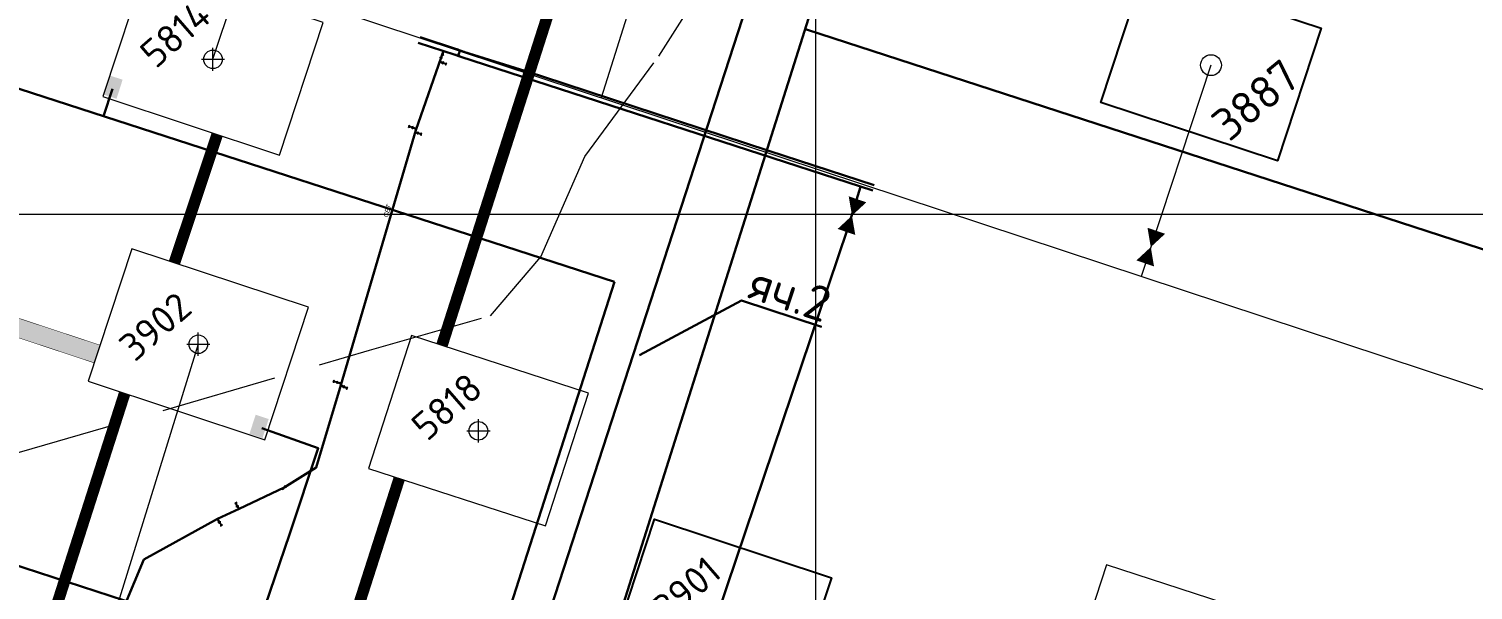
# Model space of a CAD drawing. Header units: millimetres. Extents: x 519 to 9564855, y -810 to 5021775.
# Drawn here: x 9530662 to 9531283, y 5001838 to 5002080 of the extents above; entities that cross this region are included whole.
import ezdxf
from ezdxf.enums import TextEntityAlignment as Align

# ---------------------------------------------------------------- set-up
doc = ezdxf.new("R2010")
doc.units = ezdxf.units.MM
doc.header["$LTSCALE"] = 2
doc.header["$MEASUREMENT"] = 0
doc.header["$PDMODE"] = 2
doc.header["$PDSIZE"] = 5
doc.linetypes.add('92051501$0$GROUND2', pattern=[35, 25, -10])
for name, color, linetype in [('164 скв. на 2011 год (измененные)', 121, 'Continuous'), ('Existing roads', 41, 'Continuous'), ('Future Roads', 44, 'Continuous'), ('GRID_PULKOVO', 7, 'Continuous'), ('OilColl&Flowlines', 3, 'Continuous'), ('ROAD_FIELD', 255, '92051501$0$GROUND2'), ('Stage 9.Frame&Text', 7, 'Continuous'), ('Stage VII wells', 9, 'Continuous'), ('неф.кол.', 6, 'Continuous')]:
    doc.layers.add(name, color=color, linetype=linetype)
for name, color, linetype, lineweight in [('Нефтепровод', 94, 'g5_122_n', 30), ('Нефтепровод Fiberclass', 14, 'g5_122_n', 30), ('Скважины на 2022 год', 60, 'Continuous', 13), ('ТХ_Проект. НГ', 244, 'g_122_n', 50), ('Электро', 1, 'Continuous', 30), ('Электроснаб', 1, 'Continuous', 18), ('Электроснабжене', 1, 'Continuous', 18)]:
    doc.layers.add(name, color=color, linetype=linetype, lineweight=lineweight)
doc.styles.add('Elect', font='isocpeur.ttf')
doc.styles.add('GeoApp', font='', dxfattribs={"height": 1})
doc.styles.add('Line_GUGK', font='')
doc.styles.get("Standard").update_dxf_attribs({"font": 'isocpeur.ttf', "width": 0.5})
doc.styles.get('GeoApp').set_extended_font_data('D431', italic=True)
doc.styles.get('Line_GUGK').set_extended_font_data('Bm431', italic=True)
doc.linetypes.add('g5_122_n', pattern='A,1,-1,1.5,-0.3,["Н",GeoApp,S=1,R=0,X=0,Y=-0.5],-1.5,1.5,-1,4,-1,4,-1,3', length=20.8)
doc.linetypes.add('g_122_n', pattern='A,2,-2,3,-0.6,["Н",Line_GUGK,S=2,R=0,X=0,Y=-1],-3,3,-2,8,-2,8,-2,6', length=41.6)

# ---------------------------------------------------------------- blocks, each defined once
blk = doc.blocks.new('92051501$0$WELLPAD')
at = {"flags": 128}
blk.add_lwpolyline([(40, -30), (-40, -30), (-40, 30), (40, 30)], close=True, dxfattribs=at)
blk = doc.blocks.new('Z')
at = {"lineweight": 9}
h = blk.add_hatch(dxfattribs=at)
h.set_pattern_fill('ANSI31', color=256, scale=0.05, style=0)
h.set_pattern_definition([(45, (13.5061613, 46.7154025), (-0.0044194174, 0.0044194174), [])])
h.paths.add_polyline_path([(-0.34, -0.18), (-0.34, 0.18), (-0.01, 0)])
h.paths.add_polyline_path([(0.01, 0), (0.34, -0.18), (0.34, 0.18)])
at = {"color": 7, "lineweight": 13, "flags": 128}
blk.add_lwpolyline([(-0.35, -0.19), (-0.35, 0.19), (0.35, -0.19), (0.35, 0.19), (-0.35, -0.19)], dxfattribs=at)

msp = doc.modelspace()

# ---------------------------------------------------------------- hatches: boundary and pattern name
at = {"linetype": 'ByBlock', "lineweight": 0, "ltscale": 80}
h = msp.add_hatch(color=41, dxfattribs=at)
h.set_gradient(color1=(255, 223, 127), color2=(255, 223, 127), tint=1)
h.paths.add_polyline_path([(9530689.91347, 5001936.03043), (9530594.13744, 5001967.72098), (9530596.6505, 5001975.31602), (9530692.42653, 5001943.62546)])
at = {"layer": 'Электро', "ltscale": 7.5}
for points in [[(9530702.16072, 5002057.75074), (9530696.5286, 5002059.5465), (9530693.91062, 5002051.33565), (9530699.54274, 5002049.53989)], [(9530764.96866, 5001911.87366), (9530759.34629, 5001913.69972), (9530756.68415, 5001905.50308), (9530762.30652, 5001903.67702)]]:
    msp.add_hatch(color=256, dxfattribs=at).paths.add_polyline_path(points)
at = {"layer": 'Электроснаб', "linetype": 'ByBlock', "lineweight": 0, "ltscale": 7.5}
for points in [[(9530702.16072, 5002057.75074), (9530696.5286, 5002059.5465), (9530693.91062, 5002051.33565), (9530699.54274, 5002049.53989)], [(9530764.96866, 5001911.87366), (9530759.34629, 5001913.69972), (9530756.68415, 5001905.50308), (9530762.30652, 5001903.67702)]]:
    msp.add_hatch(color=1, dxfattribs=at).paths.add_polyline_path(points)
at = {"layer": 'Электроснабжене', "linetype": 'ByBlock', "lineweight": 0, "ltscale": 7.5}
for points in [[(9530702.16072, 5002057.75074), (9530696.5286, 5002059.5465), (9530693.91062, 5002051.33565), (9530699.54274, 5002049.53989)], [(9530764.96866, 5001911.87366), (9530759.34629, 5001913.69972), (9530756.68415, 5001905.50308), (9530762.30652, 5001903.67702)]]:
    msp.add_hatch(color=1, dxfattribs=at).paths.add_polyline_path(points)

# ---------------------------------------------------------------- linework, layer by layer
at = {"color": 41, "linetype": 'ByBlock', "lineweight": 0, "ltscale": 80, "const_width": 0.2}
msp.add_lwpolyline([(9530689.91347, 5001936.03043), (9530594.13744, 5001967.72098), (9530596.6505, 5001975.31602), (9530692.42653, 5001943.62546), (9530689.91347, 5001936.03043)], dxfattribs=at)
at = {"layer": '164 скв. на 2011 год (измененные)', "color": 0, "linetype": 'ByBlock', "lineweight": 0, "elevation": 0.00005}
msp.add_lwpolyline([(9530693.59218, 5002050.4859), (9530769.5727, 5002025.34532), (9530788.42814, 5002082.33072), (9530712.44761, 5002107.4713)], close=True, dxfattribs=at)
at = {"layer": '164 скв. на 2011 год (измененные)', "color": 0, "linetype": 'ByBlock', "lineweight": 0}
msp.add_circle((9530741, 5002066.5), 4, dxfattribs=at)
msp.add_point((9530741, 5002066.5), dxfattribs=at)
at = {"layer": 'Existing roads', "linetype": 'ByBlock', "lineweight": 0}
msp.add_line((9530702.94718, 5001922.66266), (9530667.39565, 5001811.69684, 0.00002), dxfattribs=at)
at = {"layer": 'Existing roads', "lineweight": 0, "const_width": 5}
for points in [[(9530901.48683, 5002137.2613), (9530839.3992, 5001943.46921)], [(9530703.01427, 5001922.87208), (9530667.39565, 5001811.69684)], [(9530821.09267, 5001886.32962), (9530785.06174, 5001773.86747)]]:
    msp.add_lwpolyline(points, dxfattribs=at)
at = {"layer": 'Future Roads', "color": 41, "linetype": 'ByBlock', "lineweight": 0, "const_width": 5, "elevation": -0.00005}
msp.add_lwpolyline([(9530724.41281, 5001979.01601), (9530742.90004, 5002034.37156)], dxfattribs=at)
at = {"layer": 'GRID_PULKOVO', "lineweight": 0}
for p, q in [((9531000, 5010000), (9531000, 4992000)), ((9519000, 5002000), (9533000, 5002000))]:
    msp.add_line(p, q, dxfattribs=at)
at = {"layer": 'OilColl&Flowlines', "color": 3, "linetype": 'ByBlock', "lineweight": 0}
for p, q in [((9528113.79608, 5002974.50562), (9533711.21889, 5001122.41542)), ((9530941.3, 5002155.7), (9530907.88454, 5002049.99017)), ((9531170, 5002064), (9531139.95585, 5001973.19978))]:
    msp.add_line(p, q, dxfattribs=at)
at = {"layer": 'OilColl&Flowlines', "linetype": 'ByBlock', "lineweight": 0, "ltscale": 200}
msp.add_line((9530741, 5002066.5), (9530752.54435, 5002101.38955), dxfattribs=at)
at = {"layer": 'OilColl&Flowlines', "linetype": 'ByBlock', "lineweight": 0}
msp.add_line((9530734.7, 5001944), (9530614.61287, 5001556.85108), dxfattribs=at)
msp.add_lwpolyline([(9531018.06372, 5002006.32137, 8, 0, 0), (9531015.68322, 5001999.30953, 0, 8, 0), (9531013.30087, 5001992.29227, 8, 8, 0)], format="xyseb", dxfattribs=at)
at = {"layer": 'OilColl&Flowlines', "color": 3, "linetype": 'ByBlock', "lineweight": 0}
msp.add_lwpolyline([(9531146.49861, 5001992.79089, 8, 0, 0), (9531144.1181, 5001985.77905, 0, 8, 0), (9531141.73576, 5001978.76179, 8, 8, 0)], format="xyseb", dxfattribs=at)
at = {"layer": 'ROAD_FIELD', "lineweight": 0}
msp.add_lwpolyline([(9529205.11065, 5001643.66581), (9529255.237, 5001655.855), (9529436.737, 5001676.855), (9529609.037, 5001694.955), (9529825.38917, 5001719.11996), (9530007.237, 5001741.355), (9530291.01134, 5001773.34488), (9530345.27091, 5001789.73844), (9530585.11317, 5001876.43872), (9530808.337, 5001941.455), (9530860.30347, 5001956.28178), (9530881.86219, 5001981.62882), (9530900.88456, 5002024.71872), (9530932.58851, 5002067.80862), (9531014.037, 5002196.255), (9531046.837, 5002236.155), (9531103.737, 5002308.855), (9531140.20046, 5002354.6), (9531177.637, 5002377.855), (9531230.937, 5002393.955), (9531283.037, 5002416.255), (9531332.437, 5002438.755), (9531367.05559, 5002451.39784), (9531407.19933, 5002472.76627)], dxfattribs=at)
at = {"layer": 'Stage 9.Frame&Text', "color": 7, "lineweight": 0, "elevation": 0.00005}
msp.add_lwpolyline([(9531122.59217, 5002047.98591), (9531198.5727, 5002022.84533), (9531217.42813, 5002079.83072), (9531141.44761, 5002104.9713)], close=True, dxfattribs=at)
at = {"layer": 'Stage 9.Frame&Text', "color": 7, "linetype": 'ByBlock', "lineweight": 0}
msp.add_circle((9531170, 5002064), 4.48341, dxfattribs=at)
at = {"layer": 'Stage VII wells', "color": 0, "linetype": 'ByBlock', "lineweight": 0}
msp.add_lwpolyline([(9530687.28202, 5001928.07759), (9530763.26254, 5001902.93702), (9530782.11798, 5001959.92241), (9530706.13745, 5001985.06299)], close=True, dxfattribs=at)
msp.add_circle((9530734.7, 5001944), 4, dxfattribs=at)
msp.add_point((9530734.7, 5001944), dxfattribs=at)
at = {"layer": 'Нефтепровод', "lineweight": 30}
for p, q in [((9530830.03503, 5002075.99866, -24.7823), (9530846.10804, 5002070.77636, -24.7823)), ((9530829.14513, 5002073.63493, -24.7823), (9530845.08094, 5002068.45656, -24.7823))]:
    msp.add_line(p, q, dxfattribs=at)
for points, elevation in [([(9530846.10804, 5002070.77636), (9530848.77174, 5002069.76886), (9530877.27724, 5002060.77106), (9530882.62334, 5002059.12426), (9530979.88354, 5002027.20186)], -25.3234), ([(9530846.58844, 5002068.62446), (9530847.28419, 5002070.2844)], -25.5909), ([(9530845.08094, 5002068.45656), (9530847.06874, 5002067.77516), (9531024.5838, 5002010.09139)], -25.7823), ([(9530846.58844, 5002068.62446), (9530846.33864, 5002068.02847)], -25.5909), ([(9530979.88354, 5002027.20186), (9531025.20807, 5002012.35752)], -24.4492), ([(9531015.35514, 5001998.65136), (9531019.27489, 5002011.75125)], -24.9579)]:
    msp.add_lwpolyline(points, dxfattribs=dict(at, elevation=elevation))
at = {"layer": 'Нефтепровод', "lineweight": 30, "ltscale": 0.3, "elevation": -24.9579}
msp.add_lwpolyline([(9531015.35514, 5001998.65136), (9531013.78704, 5001993.46886), (9530957.80484, 5001827.84276)], dxfattribs=at)
at = {"layer": 'Нефтепровод Fiberclass'}
for points in [[(9530694.44894, 5001811.34975), (9530711.3183, 5001851.4523), (9530742.9466, 5001868.9553), (9530752.2189, 5001873.2342), (9530771.5753, 5001882.4115), (9530785.4255, 5001891.0565), (9530795.9542, 5001926.485), (9530828.18706, 5002036.00798), (9530840.07853, 5002070.0821)], [(9530839.6235, 5002065.0719), (9530838.45096, 5002065.41841)], [(9530826.8365, 5002037.1616), (9530828.40097, 5002036.62093)], [(9530828.9708, 5002034.925), (9530827.95705, 5002035.22645)], [(9530794.5395, 5001927.6162), (9530796.1622, 5001927.19176)], [(9530797.0977, 5001925.7886), (9530795.9542, 5001926.485)], [(9530751.5819, 5001874.2853), (9530752.2189, 5001873.2342)], [(9530742.9466, 5001868.9553), (9530743.6564, 5001867.6201)]]:
    msp.add_lwpolyline(points, dxfattribs=at)
at = {"layer": 'Скважины на 2022 год', "color": 0, "linetype": 'ByBlock', "lineweight": 0}
msp.add_lwpolyline([(9530807.80241, 5001890.64789), (9530883.88693, 5001865.92653), (9530902.42795, 5001922.98992), (9530826.34343, 5001947.71128)], close=True, dxfattribs=at)
at = {"layer": 'Скважины на 2022 год', "color": 0, "linetype": 'ByBlock'}
msp.add_lwpolyline([(9531106.48723, 5001792.12898), (9531182.57175, 5001767.40762), (9531201.11277, 5001824.47102), (9531125.02825, 5001849.19238)], close=True, dxfattribs=at)
at = {"layer": 'Скважины на 2022 год', "color": 0, "linetype": 'ByBlock', "lineweight": 0}
msp.add_circle((9530855.1, 5001906.8), 4, dxfattribs=at)
at = {"layer": 'Скважины на 2022 год', "color": 7, "linetype": 'ByBlock'}
msp.add_point((9530855.1, 5001906.8), dxfattribs=at)
at = {"layer": 'Скважины на 2022 год', "color": 0, "linetype": 'ByBlock', "lineweight": 0}
msp.add_point((9530855.1, 5001906.8), dxfattribs=at)
at = {"layer": 'Электро'}
for p, q in [((9530913.57374, 5001970.77526, -25.0647), (9529786.34215, 5002336.75149, -25.0647)), ((9530844.74114, 5001787.84076, -25.2975), (9529650.01323, 5002175.8796, -25.2975)), ((9530697.7379, 5002053.88336), (9530693.90997, 5002042.0931, -25.0647)), ((9530825.83283, 5001697.35072), (9530913.57374, 5001970.77526, -25.0647))]:
    msp.add_line(p, q, dxfattribs=at)
at = {"layer": 'Электро', "ltscale": 10}
for q in [(9530924.36333, 5001939.3059, 0), (9531002.60529, 5001951.45004, 0)]:
    msp.add_line((9530968.17314, 5001962.84301, 0), q, dxfattribs=at)
at = {"layer": 'Электро'}
msp.add_lwpolyline([(9530841.22954, 5001692.12817), (9531048.9761, 5002331.50634), (9529873.19233, 5002713.54165)], dxfattribs=at)
for points, elevation in [([(9530840.12613, 5001685.10724), (9530867.95929, 5001675.80813), (9531072.27425, 5002322.12467), (9532648.0566, 5001801.54263), (9532666.21636, 5001856.77245), (9535175.35053, 5000609.58884)], 0.00005), ([(9530996.06208, 5002079.29281), (9533022.96027, 5001420.7274), (9533008.37533, 5001375.83955)], 0), ([(9530762.04262, 5001907.97608), (9530786.28694, 5001899.28716), (9530773.96214, 5001862.21346), (9530761.33694, 5001825.32826), (9530758.20414, 5001815.99136)], -25.72)]:
    msp.add_lwpolyline(points, dxfattribs=dict(at, elevation=elevation))
at = {"layer": 'Электроснаб', "color": 1, "linetype": 'ByBlock', "lineweight": 0, "ltscale": 10}
for q in [(9530924.36333, 5001939.3059, 0), (9531002.60529, 5001951.45004, 0)]:
    msp.add_line((9530968.17314, 5001962.84301, 0), q, dxfattribs=at)
at = {"layer": 'Электроснаб', "color": 1, "lineweight": 0, "elevation": 0}
msp.add_lwpolyline([(9530996.06208, 5002079.29281), (9533022.96027, 5001420.7274), (9533008.37533, 5001375.83955)], dxfattribs=at)
at = {"layer": 'Электроснабжене', "color": 1, "linetype": 'ByBlock', "lineweight": 0, "ltscale": 10}
for q in [(9530924.36333, 5001939.3059, 0), (9531002.60529, 5001951.45004, 0)]:
    msp.add_line((9530968.17314, 5001962.84301, 0), q, dxfattribs=at)
at = {"layer": 'Электроснабжене', "color": 1, "lineweight": 0, "elevation": 0}
msp.add_lwpolyline([(9530996.06208, 5002079.29281), (9533022.96027, 5001420.7274), (9533008.37533, 5001375.83955)], dxfattribs=at)

# ---------------------------------------------------------------- block references
at = {"layer": 'Stage 9.Frame&Text', "color": 7, "lineweight": 0, "xscale": 1.000397499139614, "yscale": 1.000397499139614, "zscale": 1.000397499139614, "rotation": 341.6915560444714}
msp.add_blockref('92051501$0$WELLPAD', (9531170.01015, 5002063.90831, 0.00005), dxfattribs=at)
at = {"layer": 'Stage 9.Frame&Text', "color": 0, "linetype": 'ByBlock', "lineweight": 0, "xscale": 1.000397499139614, "yscale": 1.000397499139614, "zscale": 1.000397499139614, "rotation": 341.6915560444714}
msp.add_blockref('92051501$0$WELLPAD', (9530959.41015, 5001827.70831, 0.00005), dxfattribs=at)
at = {"layer": 'неф.кол.', "color": 224, "linetype": 'Continuous', "lineweight": 18, "xscale": 1.181102362204724, "yscale": 1.181102362204724, "zscale": 1.67999999990231}
for p, rotation in [((9530846.10804, 5002070.77636, -25.3234), 337.6377705904259), ((9530848.77174, 5002069.76886, -25.3234), 337.7764383043442), ((9530845.08094, 5002068.45656, -25.7823), 339.8289794255211), ((9530846.58844, 5002068.62446, -25.5909), 65.33868698776395), ((9530847.06874, 5002067.77516, -25.667), 339.6230956179531)]:
    msp.add_blockref('Z', p, dxfattribs=dict(at, rotation=rotation))
at = {"layer": 'ТХ_Проект. НГ', "ltscale": 0.3, "xscale": 2.571222249723857, "yscale": 2.571222249723857, "zscale": 2.571222249723857}
for p, rotation in [((9530839.37233, 5002067.90189), 64.36919660859358), ((9530840.46903, 5002064.74402), 339.2088748555479), ((9530825.98401, 5002037.41906), 342.9074998537857), ((9530829.78997, 5002034.58513), 340.3079667662942), ((9530793.68301, 5001927.87959), 341.9556873210219), ((9530797.91266, 5001925.40276), 334.0563606570625), ((9530771.55792, 5001882.38095), 36.21225014021916), ((9530751.16249, 5001875.06685), 114.9810252500332), ((9530744.17063, 5001866.88508), 305.7276004985404)]:
    msp.add_blockref('Z', p, dxfattribs=dict(at, rotation=rotation))

# ---------------------------------------------------------------- texts
at = {"layer": '164 скв. на 2011 год (измененные)', "color": 0, "linetype": 'ByBlock', "lineweight": 0, "style": 'Elect'}
msp.add_text('5814', height=12, rotation=41, dxfattribs=at).set_placement((9530716.4182, 5002062.11276))
at = {"layer": 'Stage 9.Frame&Text', "color": 254, "lineweight": 0, "true_color": 0xdedede, "style": 'Elect'}
msp.add_text('3887', height=14, rotation=39.61384059, dxfattribs=at).set_placement((9531177.88357, 5002030.69275, 0.00005))
at = {"layer": 'Stage 9.Frame&Text', "color": 0, "linetype": 'ByBlock', "lineweight": 0, "style": 'Elect'}
msp.add_text('3901', height=12, rotation=41, dxfattribs=at).set_placement((9530936.66276, 5001823.94744))
at = {"layer": 'Stage VII wells', "color": 0, "linetype": 'ByBlock', "lineweight": 0, "style": 'Elect'}
msp.add_text('3902', height=12, rotation=41, dxfattribs=at).set_placement((9530707.4256, 5001936.08053))
at = {"layer": 'Нефтепровод Fiberclass', "linetype": 'ByBlock', "lineweight": 0, "style": 'GeoApp'}
msp.add_text('СВТ', height=2, rotation=73.60072728, dxfattribs=at).set_placement((9530815.90966, 5002001.37495), align=Align.MIDDLE_CENTER)
at = {"layer": 'Скважины на 2022 год', "color": 0, "linetype": 'ByBlock', "lineweight": 0}
msp.add_text('5818', height=12, rotation=41, dxfattribs=at).set_placement((9530835.4237, 5001899.20553), align=Align.BOTTOM_LEFT)
at = {"layer": 'Электро'}
msp.add_text('яч.2', height=15, rotation=341.74761966, dxfattribs=at).set_placement((9530970.22857, 5001964.14182, 0))
at = {"layer": 'Электроснаб', "color": 1, "linetype": 'ByBlock', "lineweight": 0}
msp.add_text('яч.2', height=15, rotation=341.74761966, dxfattribs=at).set_placement((9530970.22857, 5001964.14182, 0))
at = {"layer": 'Электроснабжене', "color": 1, "linetype": 'ByBlock', "lineweight": 0}
msp.add_text('яч.2', height=15, rotation=341.74761966, dxfattribs=at).set_placement((9530970.22857, 5001964.14182, 0))

doc.saveas('drawing.dxf')
